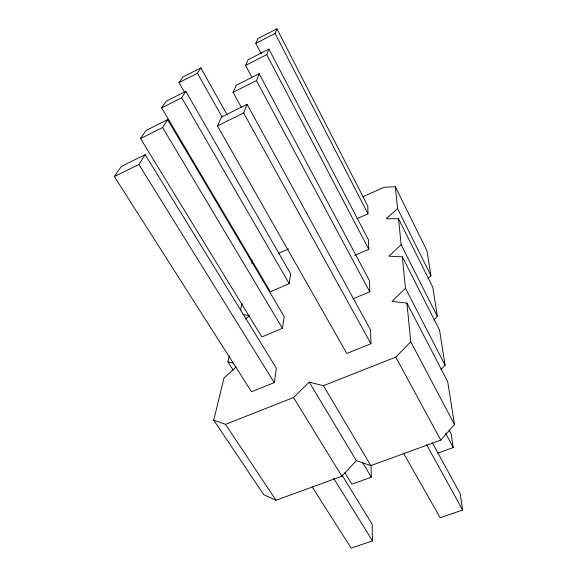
<?xml version="1.0" encoding="UTF-8"?>
<svg xmlns="http://www.w3.org/2000/svg" width="577" height="577" viewBox="0 0 577 577"><rect width="100%" height="100%" fill="white"/><g stroke="black" fill="none" stroke-linecap="round" stroke-linejoin="round"><path stroke-width="0.87" d="M274.255 382.616L276.412 368.321L145.18 154.65L121.3 166.443L114.354 176.533L251.514 391.754L274.255 382.616L138.877 164.481L145.18 154.65M282.456 328.327L284.223 316.636L167.626 119.655L146.075 130.46L140.521 138.538L261.843 336.946L282.456 328.327L162.591 127.503L167.626 119.655M289.207 283.61L290.678 273.873L185.808 91.303L166.176 101.271L161.632 107.877L270.368 291.738L289.207 283.61L181.697 97.715L185.808 91.303M363.02 196.721L384.159 187.251L395.375 186.768L397.546 208.607L386.316 218.748L398.548 218.748L401.13 244.72L388.876 256.188L402.335 256.873L405.451 288.255L391.978 301.403L406.922 303.076L447.694 381.664L454.474 424.528L440.741 440.128L370.838 465.639L356.334 460.648L341.873 476.213L275.994 500.252L263.768 494.72L213.742 420.143L223.948 378.086L236.173 366.936M233.18 370.153L227.879 361.88L229.343 355.836M240.357 310.448L242.052 303.459M251.788 263.343L252.423 260.725M217.428 125.873L243.667 112.977L247.079 104.343L370.622 330.044L370.932 343.741L346.799 353.449L217.428 125.873L221.582 116.929L247.079 104.343M241.28 107.257L233.036 92.298L256.476 80.585L259.181 73.741L369.504 280.689L369.756 291.832L352.843 298.9M251.925 77.268L245.542 65.389L266.725 54.664L268.925 49.11L368.58 240.061L368.79 249.3L354.776 255.344M261.251 53.704L255.791 43.34L275.114 33.452L276.938 28.85L367.809 206.032L367.982 213.822L356.932 218.705M233.036 92.298L236.332 85.201L259.181 73.741M245.542 65.389L248.225 59.611L268.925 49.11M255.791 43.34L258.02 38.551L276.938 28.85M184.842 92.738L179.021 82.619L197.413 73.207L200.839 67.87L227.179 114.888M179.021 82.619L182.815 77.116L200.839 67.87M440.929 369.626L445.083 365.162L439.537 330.066L402.335 256.873M213.742 420.143L225.506 424.369L293.498 397.517L309.243 382.147L323.437 385.688L395.793 357.105L410.759 341.764L406.922 303.076M433.774 320.127L437.38 316.427L432.757 287.173L398.548 218.748M427.846 278.756L430.94 275.705L427.03 250.945L395.375 186.768M245.593 319.117L249.596 315.583L242.874 314.487M161.632 107.877L181.697 97.715M140.521 138.538L162.591 127.503M114.354 176.533L138.877 164.481M278.302 253.469L288.558 248.932M371.054 465.019L371.278 477.157L351.876 484.168L344.873 472.722M437.755 453.14L453.248 447.543L451.207 433.969L449.094 429.995M341.988 475.095L372.158 524.204L372.468 540.873L351.184 548.15L312.207 486.988M432.526 443.136L460.186 493.667L462.646 510.054L440.179 517.728L403.489 453.183M227.879 361.88L233.728 363.337M225.506 424.369L275.994 500.252M333.6 478.239L372.468 540.873M293.498 397.517L341.873 476.213M309.243 382.147L356.334 460.648M362.536 462.502L371.278 477.157M323.437 385.688L370.838 465.639M197.413 73.207L222.109 117.03M243.667 112.977L370.932 343.741M426.627 444.73L462.646 510.054M395.793 357.105L440.741 440.128M256.476 80.585L369.756 291.832M445.617 433.313L453.248 447.543M410.759 341.764L454.474 424.528M266.725 54.664L368.79 249.3M275.114 33.452L367.982 213.822M405.451 288.255L445.083 365.162M401.13 244.72L437.38 316.427M397.546 208.607L430.94 275.705"/></g></svg>
